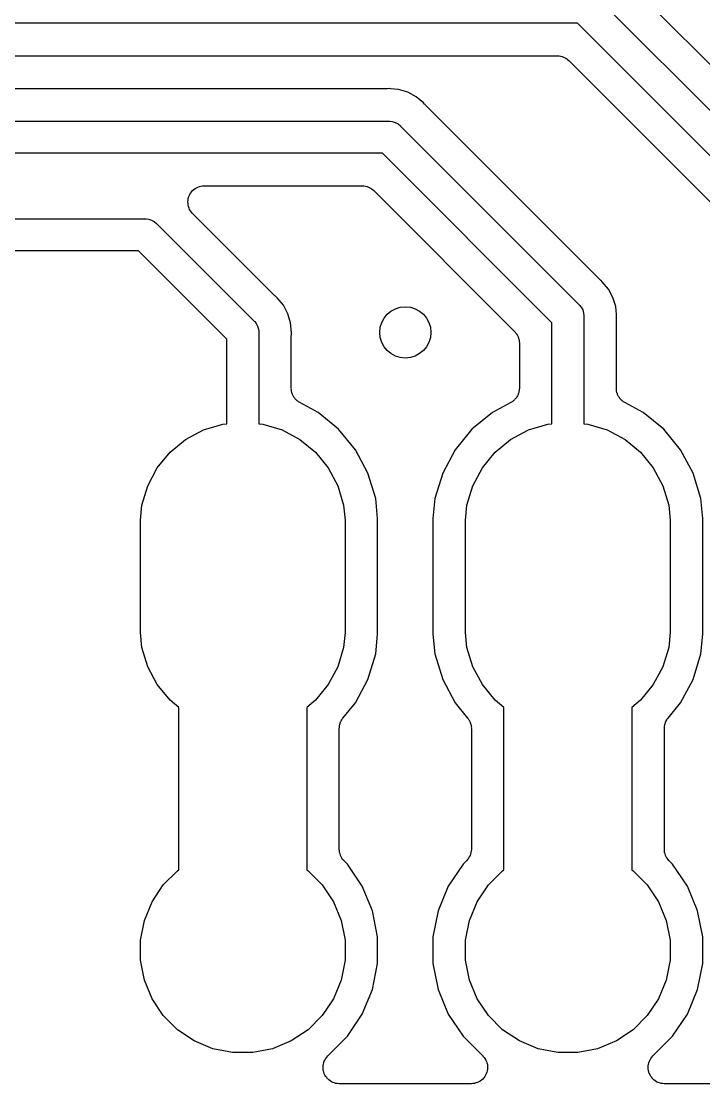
# Model space of a CAD drawing. Extents: x 74.5 to 163.3, y -89.7 to -63.9.
# Drawn here: x 106.85 to 112.19, y -89.69 to -81.39 of the extents above; entities that cross this region are included whole.
import ezdxf

# ---------------------------------------------------------------- set-up
doc = ezdxf.new("R2010")
doc.units = 0
doc.layers.add('BLACK', color=7, linetype='CONTINUOUS')

msp = doc.modelspace()

# ---------------------------------------------------------------- linework, layer by layer
at = {"layer": 'BLACK', "linetype": 'CONTINUOUS'}
for p, q in [((113.915, -83.4074), (111.538, -81.0296)), ((111.345, -81.196), (113.749, -83.6003)), ((111.2, -81.405), (95.1277, -81.405)), ((113.54, -83.7448), (111.2, -81.405)), ((95.1464, -81.659), (111.042, -81.659)), ((111.042, -81.659), (111.043, -81.659)), ((111.043, -81.659), (111.043, -81.659)), ((111.043, -81.659), (111.043, -81.659)), ((111.043, -81.659), (111.044, -81.659)), ((111.044, -81.659), (111.056, -81.6603)), ((111.056, -81.6603), (111.068, -81.6615)), ((111.068, -81.6615), (111.068, -81.6617)), ((111.068, -81.6617), (111.069, -81.6618)), ((111.069, -81.6618), (111.08, -81.6653)), ((111.08, -81.6653), (111.091, -81.6688)), ((111.091, -81.6688), (111.092, -81.6691)), ((111.092, -81.6691), (111.092, -81.6693)), ((111.092, -81.6693), (111.103, -81.6749)), ((111.103, -81.6749), (111.113, -81.6805)), ((111.113, -81.6805), (111.114, -81.6809)), ((111.114, -81.6809), (111.114, -81.6812)), ((111.114, -81.6812), (111.123, -81.6887)), ((111.123, -81.6887), (111.132, -81.6962)), ((111.132, -81.6962), (113.249, -83.8128)), ((109.703, -81.917), (94.5706, -81.917)), ((109.708, -81.9165), (109.703, -81.917)), ((109.714, -81.9166), (109.708, -81.9165)), ((109.716, -81.9164), (109.714, -81.9166)), ((109.728, -81.9152), (109.716, -81.9164)), ((109.74, -81.9164), (109.728, -81.9152)), ((109.802, -81.9225), (109.74, -81.9164)), ((109.74, -81.9164), (109.74, -81.9164)), ((109.874, -81.9442), (109.802, -81.9225)), ((109.94, -81.9793), (109.874, -81.9442)), ((109.997, -82.0267), (109.94, -81.9793)), ((110.005, -82.0364), (109.997, -82.0267)), ((110.009, -82.0401), (110.005, -82.0364)), ((110.012, -82.0443), (110.009, -82.0401)), ((110.014, -82.0456), (110.012, -82.0443)), ((111.375, -83.4074), (110.014, -82.0456)), ((94.4128, -82.171), (109.722, -82.171)), ((109.722, -82.171), (109.728, -82.1704)), ((109.728, -82.1704), (109.734, -82.171)), ((109.734, -82.171), (109.734, -82.171)), ((109.734, -82.171), (109.753, -82.1728)), ((109.753, -82.1728), (109.776, -82.18)), ((109.776, -82.18), (109.798, -82.1916)), ((109.798, -82.1916), (109.817, -82.2072)), ((109.817, -82.2072), (109.821, -82.212)), ((109.821, -82.212), (111.209, -83.6003)), ((109.676, -82.421), (94.3671, -82.421)), ((111, -83.7448), (109.676, -82.421)), ((108.166, -82.7524), (108.171, -82.7418)), ((108.171, -82.7418), (108.177, -82.731)), ((108.177, -82.7308), (108.178, -82.7306)), ((108.177, -82.731), (108.177, -82.7308)), ((108.178, -82.7306), (108.185, -82.7213)), ((108.185, -82.7213), (108.193, -82.7119)), ((108.193, -82.7116), (108.203, -82.7039)), ((108.193, -82.7117), (108.193, -82.7116)), ((108.193, -82.7119), (108.193, -82.7117)), ((108.203, -82.7039), (108.212, -82.6962)), ((108.212, -82.6962), (108.213, -82.6961)), ((108.213, -82.696), (108.223, -82.6903)), ((108.213, -82.6961), (108.213, -82.696)), ((108.223, -82.6903), (108.234, -82.6846)), ((108.234, -82.6845), (108.235, -82.6844)), ((108.234, -82.6846), (108.234, -82.6845)), ((108.235, -82.6844), (108.246, -82.681)), ((108.246, -82.681), (108.258, -82.6774)), ((108.258, -82.6773), (108.27, -82.6762)), ((108.258, -82.6774), (108.258, -82.6773)), ((108.258, -82.6774), (108.258, -82.6774)), ((108.27, -82.6762), (108.283, -82.675)), ((108.283, -82.675), (109.518, -82.675)), ((109.518, -82.675), (109.519, -82.675)), ((109.519, -82.675), (109.519, -82.675)), ((109.519, -82.675), (109.519, -82.675)), ((109.519, -82.675), (109.52, -82.675)), ((109.52, -82.675), (109.532, -82.6763)), ((109.532, -82.6763), (109.544, -82.6775)), ((109.544, -82.6775), (109.544, -82.6777)), ((109.544, -82.6777), (109.545, -82.6778)), ((109.545, -82.6778), (109.556, -82.6813)), ((109.556, -82.6813), (109.567, -82.6848)), ((109.567, -82.6848), (109.568, -82.6851)), ((109.568, -82.6851), (109.568, -82.6853)), ((109.568, -82.6853), (109.579, -82.6909)), ((109.579, -82.6909), (109.589, -82.6965)), ((109.589, -82.6965), (109.59, -82.6969)), ((109.59, -82.6969), (109.59, -82.6972)), ((109.59, -82.6972), (109.599, -82.7047)), ((109.599, -82.7047), (109.608, -82.7122)), ((109.608, -82.7122), (110.709, -83.8128)), ((108.156, -82.8007), (108.157, -82.7886)), ((108.156, -82.8009), (108.156, -82.8007)), ((108.156, -82.8011), (108.156, -82.8009)), ((108.157, -82.8132), (108.156, -82.8011)), ((108.157, -82.7886), (108.158, -82.7765)), ((108.158, -82.8254), (108.157, -82.8132)), ((108.158, -82.776), (108.162, -82.7644)), ((108.158, -82.7762), (108.158, -82.776)), ((108.158, -82.7765), (108.158, -82.7762)), ((108.158, -82.8256), (108.158, -82.8254)), ((108.158, -82.8258), (108.158, -82.8256)), ((108.161, -82.8373), (108.158, -82.8258)), ((108.162, -82.7644), (108.166, -82.7528)), ((108.166, -82.7526), (108.166, -82.7524)), ((108.166, -82.7528), (108.166, -82.7526)), ((108.165, -82.8492), (108.161, -82.8373)), ((108.165, -82.8494), (108.165, -82.8492)), ((108.165, -82.8496), (108.165, -82.8494)), ((108.17, -82.8604), (108.165, -82.8496)), ((108.176, -82.8712), (108.17, -82.8604)), ((108.176, -82.8713), (108.176, -82.8712)), ((108.176, -82.8715), (108.176, -82.8713)), ((108.184, -82.881), (108.176, -82.8715)), ((108.192, -82.8905), (108.184, -82.881)), ((108.192, -82.8908), (108.192, -82.8905)), ((108.192, -82.8909), (108.192, -82.8908)), ((108.193, -82.8918), (108.192, -82.8909)), ((108.192, -82.8909), (108.192, -82.8909)), ((108.835, -83.5344), (108.193, -82.8918)), ((93.2698, -82.933), (107.817, -82.933)), ((107.817, -82.933), (107.823, -82.9324)), ((107.823, -82.9324), (107.829, -82.933)), ((107.829, -82.933), (107.829, -82.933)), ((107.829, -82.933), (107.848, -82.9348)), ((107.848, -82.9348), (107.871, -82.942)), ((107.871, -82.942), (107.893, -82.9536)), ((107.893, -82.9536), (107.912, -82.9692)), ((107.912, -82.9692), (107.916, -82.974)), ((107.916, -82.974), (108.669, -83.7273)), ((107.771, -83.183), (93.2241, -83.183)), ((108.46, -83.8718), (107.771, -83.183)), ((111.38, -83.4108), (111.375, -83.4074)), ((111.383, -83.4147), (111.38, -83.4108)), ((111.385, -83.4158), (111.383, -83.4147)), ((111.394, -83.4237), (111.385, -83.4158)), ((111.442, -83.4814), (111.394, -83.4237)), ((111.477, -83.5473), (111.442, -83.4814)), ((108.84, -83.5378), (108.835, -83.5344)), ((108.843, -83.5417), (108.84, -83.5378)), ((108.845, -83.5428), (108.843, -83.5417)), ((108.854, -83.5507), (108.845, -83.5428)), ((108.902, -83.6084), (108.854, -83.5507)), ((111.499, -83.6187), (111.477, -83.5473)), ((108.926, -83.6543), (108.902, -83.6084)), ((108.937, -83.6743), (108.926, -83.6543)), ((108.926, -83.6543), (108.926, -83.6543)), ((111.209, -83.6003), (111.214, -83.6042)), ((111.214, -83.6042), (111.218, -83.6089)), ((111.218, -83.6089), (111.218, -83.6089)), ((111.218, -83.6089), (111.225, -83.6181)), ((111.225, -83.6181), (111.229, -83.6232)), ((111.229, -83.6232), (111.241, -83.6449)), ((111.241, -83.6449), (111.248, -83.6685)), ((111.505, -83.6804), (111.499, -83.6187)), ((108.669, -83.7273), (108.674, -83.7312)), ((108.674, -83.7312), (108.678, -83.7359)), ((108.678, -83.7359), (108.678, -83.7359)), ((108.678, -83.7359), (108.689, -83.7502)), ((108.959, -83.7457), (108.937, -83.6743)), ((111.248, -83.6685), (111.25, -83.6869)), ((111.25, -83.6869), (111.25, -83.6869)), ((111.25, -83.6869), (111.251, -83.693)), ((111.251, -83.693), (111.25, -83.6991)), ((111.25, -83.6991), (111.25, -84.5334)), ((111.504, -83.7161), (111.505, -83.7108)), ((111.504, -83.7178), (111.504, -83.7161)), ((111.504, -84.2563), (111.504, -83.7178)), ((111.505, -83.6806), (111.505, -83.6804)), ((111.506, -83.693), (111.505, -83.6806)), ((111.505, -83.7054), (111.506, -83.693)), ((111.505, -83.7108), (111.505, -83.7054)), ((108.689, -83.7502), (108.698, -83.7671)), ((108.698, -83.7671), (108.701, -83.7719)), ((108.701, -83.7719), (108.708, -83.7955)), ((108.708, -83.7955), (108.71, -83.8139)), ((108.71, -83.8139), (108.71, -83.8139)), ((108.71, -83.8139), (108.711, -83.82)), ((108.711, -83.82), (108.71, -83.8261)), ((108.966, -83.82), (108.959, -83.7457)), ((108.965, -83.8324), (108.966, -83.82)), ((110.709, -83.8128), (110.709, -83.8131)), ((110.709, -83.8131), (110.709, -83.8131)), ((110.709, -83.8131), (110.709, -83.8131)), ((110.709, -83.8131), (110.71, -83.8141)), ((110.71, -83.8141), (110.717, -83.8232)), ((110.717, -83.8232), (110.725, -83.8323)), ((111, -84.5334), (111, -83.7448)), ((108.46, -84.5334), (108.46, -83.8718)), ((108.71, -83.8261), (108.71, -84.5334)), ((108.964, -83.8431), (108.965, -83.8378)), ((108.964, -83.8449), (108.964, -83.8431)), ((108.964, -84.2563), (108.964, -83.8449)), ((108.965, -83.8378), (108.965, -83.8324)), ((110.725, -83.8323), (110.725, -83.8329)), ((110.725, -83.8329), (110.726, -83.8334)), ((110.726, -83.8334), (110.731, -83.8439)), ((110.731, -83.8439), (110.736, -83.8542)), ((110.736, -83.8542), (110.737, -83.8548)), ((110.737, -83.8548), (110.737, -83.8554)), ((110.737, -83.8554), (110.74, -83.8667)), ((110.74, -83.8667), (110.744, -83.8779)), ((110.744, -83.8779), (110.744, -83.8786)), ((110.744, -83.8786), (110.744, -83.8792)), ((110.744, -83.8792), (110.745, -83.8909)), ((110.745, -83.8909), (110.746, -83.9026)), ((110.746, -83.9026), (110.746, -84.2563)), ((108.965, -84.2619), (108.964, -84.2563)), ((108.964, -84.2676), (108.965, -84.2619)), ((108.966, -84.2743), (108.964, -84.2676)), ((108.966, -84.281), (108.966, -84.2743)), ((108.968, -84.2864), (108.966, -84.281)), ((108.969, -84.2919), (108.968, -84.2864)), ((108.972, -84.2982), (108.969, -84.2919)), ((108.974, -84.3047), (108.972, -84.2982)), ((108.976, -84.3097), (108.974, -84.3047)), ((108.978, -84.3149), (108.976, -84.3097)), ((108.982, -84.3206), (108.978, -84.3149)), ((108.985, -84.3266), (108.982, -84.3206)), ((110.727, -84.3221), (110.724, -84.3281)), ((110.731, -84.3165), (110.727, -84.3221)), ((110.733, -84.3113), (110.731, -84.3165)), ((110.736, -84.3064), (110.733, -84.3113)), ((110.738, -84.2999), (110.736, -84.3064)), ((110.74, -84.2936), (110.738, -84.2999)), ((110.742, -84.2881), (110.74, -84.2936)), ((110.743, -84.2827), (110.742, -84.2881)), ((110.744, -84.276), (110.743, -84.2827)), ((110.745, -84.2693), (110.744, -84.276)), ((110.746, -84.2581), (110.745, -84.2637)), ((110.745, -84.2637), (110.745, -84.2693)), ((110.746, -84.2563), (110.746, -84.2581)), ((111.505, -84.2619), (111.504, -84.2563)), ((111.504, -84.2676), (111.505, -84.2619)), ((111.506, -84.2743), (111.504, -84.2676)), ((111.506, -84.281), (111.506, -84.2743)), ((111.508, -84.2864), (111.506, -84.281)), ((111.509, -84.2919), (111.508, -84.2864)), ((111.512, -84.2982), (111.509, -84.2919)), ((111.514, -84.3047), (111.512, -84.2982)), ((111.516, -84.3097), (111.514, -84.3047)), ((111.518, -84.3149), (111.516, -84.3097)), ((111.522, -84.3206), (111.518, -84.3149)), ((111.525, -84.3266), (111.522, -84.3206)), ((108.989, -84.331), (108.985, -84.3266)), ((108.992, -84.3357), (108.989, -84.331)), ((108.997, -84.3406), (108.992, -84.3357)), ((109.001, -84.3458), (108.997, -84.3406)), ((109.005, -84.3494), (109.001, -84.3458)), ((109.009, -84.3535), (109.005, -84.3494)), ((109.015, -84.3573), (109.009, -84.3535)), ((109.02, -84.3616), (109.015, -84.3573)), ((109.025, -84.3643), (109.02, -84.3616)), ((109.03, -84.3675), (109.025, -84.3643)), ((109.031, -84.3683), (109.03, -84.3675)), ((109.173, -84.4444), (109.031, -84.3683)), ((110.679, -84.3683), (110.537, -84.4444)), ((110.684, -84.3652), (110.679, -84.3683)), ((110.689, -84.3626), (110.684, -84.3652)), ((110.694, -84.3584), (110.689, -84.3626)), ((110.699, -84.3546), (110.694, -84.3584)), ((110.703, -84.3506), (110.699, -84.3546)), ((110.708, -84.3471), (110.703, -84.3506)), ((110.712, -84.3419), (110.708, -84.3471)), ((110.717, -84.3371), (110.712, -84.3419)), ((110.72, -84.3324), (110.717, -84.3371)), ((110.724, -84.3281), (110.72, -84.3324)), ((111.529, -84.331), (111.525, -84.3266)), ((111.532, -84.3357), (111.529, -84.331)), ((111.537, -84.3406), (111.532, -84.3357)), ((111.541, -84.3458), (111.537, -84.3406)), ((111.545, -84.3494), (111.541, -84.3458)), ((111.549, -84.3535), (111.545, -84.3494)), ((111.555, -84.3573), (111.549, -84.3535)), ((111.56, -84.3616), (111.555, -84.3573)), ((111.565, -84.3643), (111.56, -84.3616)), ((111.57, -84.3675), (111.565, -84.3643)), ((111.571, -84.3683), (111.57, -84.3675)), ((111.713, -84.4444), (111.571, -84.3683)), ((109.334, -84.5761), (109.173, -84.4444)), ((110.537, -84.4444), (110.376, -84.5761)), ((111.874, -84.5761), (111.713, -84.4444)), ((108.277, -84.5823), (108.428, -84.5366)), ((108.428, -84.5366), (108.46, -84.5334)), ((108.71, -84.5334), (108.742, -84.5366)), ((108.742, -84.5366), (108.893, -84.5823)), ((110.817, -84.5823), (110.968, -84.5366)), ((110.968, -84.5366), (111, -84.5334)), ((111.25, -84.5334), (111.282, -84.5366)), ((111.282, -84.5366), (111.433, -84.5823)), ((108.138, -84.6566), (108.277, -84.5823)), ((108.893, -84.5823), (109.032, -84.6566)), ((109.466, -84.7366), (109.334, -84.5761)), ((110.376, -84.5761), (110.244, -84.7366)), ((110.678, -84.6566), (110.817, -84.5823)), ((111.433, -84.5823), (111.572, -84.6566)), ((112.006, -84.7366), (111.874, -84.5761)), ((108.017, -84.7566), (108.138, -84.6566)), ((109.032, -84.6566), (109.153, -84.7566)), ((109.563, -84.9197), (109.466, -84.7366)), ((110.244, -84.7366), (110.147, -84.9197)), ((110.557, -84.7566), (110.678, -84.6566)), ((111.572, -84.6566), (111.693, -84.7566)), ((112.103, -84.9197), (112.006, -84.7366)), ((107.917, -84.8784), (108.017, -84.7566)), ((109.153, -84.7566), (109.253, -84.8784)), ((110.457, -84.8784), (110.557, -84.7566)), ((111.693, -84.7566), (111.793, -84.8784)), ((107.842, -85.0174), (107.917, -84.8784)), ((109.253, -84.8784), (109.328, -85.0174)), ((110.382, -85.0174), (110.457, -84.8784)), ((111.793, -84.8784), (111.868, -85.0174)), ((109.624, -85.1184), (109.563, -84.9197)), ((110.147, -84.9197), (110.086, -85.1184)), ((112.164, -85.1184), (112.103, -84.9197)), ((107.797, -85.1682), (107.842, -85.0174)), ((109.328, -85.0174), (109.373, -85.1682)), ((110.337, -85.1682), (110.382, -85.0174)), ((111.868, -85.0174), (111.913, -85.1682)), ((109.639, -85.2732), (109.624, -85.1184)), ((110.086, -85.1184), (110.071, -85.2732)), ((112.179, -85.2732), (112.164, -85.1184)), ((107.785, -85.2857), (107.797, -85.1682)), ((109.373, -85.1682), (109.385, -85.2857)), ((110.325, -85.2857), (110.337, -85.1682)), ((111.913, -85.1682), (111.925, -85.2857)), ((107.785, -86.1643), (107.785, -85.2857)), ((109.385, -85.2857), (109.385, -86.1643)), ((109.639, -86.1768), (109.639, -85.2732)), ((110.071, -85.2732), (110.071, -86.1768)), ((110.325, -86.1643), (110.325, -85.2857)), ((111.925, -85.2857), (111.925, -86.1643)), ((112.179, -86.1768), (112.179, -85.2732)), ((107.797, -86.2818), (107.785, -86.1643)), ((109.385, -86.1643), (109.373, -86.2818)), ((109.624, -86.3316), (109.639, -86.1768)), ((110.071, -86.1768), (110.086, -86.3316)), ((110.337, -86.2818), (110.325, -86.1643)), ((111.925, -86.1643), (111.913, -86.2818)), ((112.164, -86.3316), (112.179, -86.1768)), ((107.842, -86.4326), (107.797, -86.2818)), ((109.373, -86.2818), (109.328, -86.4326)), ((110.382, -86.4326), (110.337, -86.2818)), ((111.913, -86.2818), (111.868, -86.4326)), ((109.563, -86.5303), (109.624, -86.3316)), ((110.086, -86.3316), (110.147, -86.5303)), ((112.103, -86.5303), (112.164, -86.3316)), ((107.917, -86.5716), (107.842, -86.4326)), ((109.328, -86.4326), (109.253, -86.5716)), ((110.457, -86.5716), (110.382, -86.4326)), ((111.868, -86.4326), (111.793, -86.5716)), ((109.466, -86.7134), (109.563, -86.5303)), ((110.147, -86.5303), (110.244, -86.7134)), ((112.006, -86.7134), (112.103, -86.5303)), ((108.017, -86.6934), (107.917, -86.5716)), ((109.253, -86.5716), (109.153, -86.6934)), ((110.557, -86.6934), (110.457, -86.5716)), ((111.793, -86.5716), (111.693, -86.6934)), ((108.085, -86.7496), (108.017, -86.6934)), ((109.153, -86.6934), (109.085, -86.7496)), ((109.368, -86.8326), (109.466, -86.7134)), ((110.244, -86.7134), (110.342, -86.8326)), ((110.625, -86.7496), (110.557, -86.6934)), ((111.693, -86.6934), (111.625, -86.7496)), ((111.908, -86.8326), (112.006, -86.7134)), ((108.085, -88.0179), (108.085, -86.7496)), ((109.085, -86.7496), (109.085, -88.0179)), ((110.625, -88.0179), (110.625, -86.7496)), ((111.625, -86.7496), (111.625, -88.0179)), ((109.34, -86.9003), (109.341, -86.8936)), ((109.341, -86.8936), (109.342, -86.8867)), ((109.342, -86.8867), (109.343, -86.8815)), ((109.343, -86.8815), (109.345, -86.876)), ((109.345, -86.876), (109.347, -86.8697)), ((109.347, -86.8697), (109.349, -86.8631)), ((109.349, -86.8631), (109.352, -86.8583)), ((109.352, -86.8583), (109.354, -86.8532)), ((109.354, -86.8532), (109.358, -86.8474)), ((109.358, -86.8474), (109.361, -86.8414)), ((109.361, -86.8414), (109.365, -86.8371)), ((109.365, -86.8371), (109.368, -86.8326)), ((110.342, -86.8326), (110.343, -86.8339)), ((110.343, -86.8339), (110.346, -86.8386)), ((110.346, -86.8386), (110.35, -86.8428)), ((110.35, -86.8428), (110.353, -86.8489)), ((110.353, -86.8489), (110.357, -86.8547)), ((110.357, -86.8547), (110.359, -86.8599)), ((110.359, -86.8599), (110.361, -86.8647)), ((110.361, -86.8647), (110.363, -86.8713)), ((110.363, -86.8713), (110.366, -86.8777)), ((110.366, -86.8777), (110.367, -86.8832)), ((110.367, -86.8832), (110.369, -86.8885)), ((110.369, -86.8885), (110.369, -86.8953)), ((110.369, -86.8953), (110.371, -86.9021)), ((111.88, -86.9003), (111.881, -86.8936)), ((111.881, -86.8936), (111.882, -86.8867)), ((111.882, -86.8867), (111.883, -86.8815)), ((111.883, -86.8815), (111.885, -86.876)), ((111.885, -86.876), (111.887, -86.8697)), ((111.887, -86.8697), (111.889, -86.8631)), ((111.889, -86.8631), (111.892, -86.8583)), ((111.892, -86.8583), (111.894, -86.8532)), ((111.894, -86.8532), (111.898, -86.8474)), ((111.898, -86.8474), (111.901, -86.8414)), ((111.901, -86.8414), (111.905, -86.8371)), ((111.905, -86.8371), (111.908, -86.8326)), ((109.339, -86.9113), (109.34, -86.9059)), ((109.339, -86.9131), (109.339, -86.9113)), ((109.339, -87.8568), (109.339, -86.9131)), ((109.34, -86.9059), (109.34, -86.9003)), ((110.371, -86.9021), (110.37, -86.9076)), ((110.37, -86.9076), (110.371, -86.9131)), ((110.371, -86.9131), (110.371, -87.8568)), ((111.879, -86.9113), (111.88, -86.9059)), ((111.879, -86.9131), (111.879, -86.9113)), ((111.879, -87.8568), (111.879, -86.9131)), ((111.88, -86.9059), (111.88, -86.9003)), ((109.34, -87.8685), (109.339, -87.8568)), ((109.341, -87.8802), (109.34, -87.8685)), ((109.341, -87.8808), (109.341, -87.8802)), ((109.341, -87.8815), (109.341, -87.8808)), ((109.345, -87.8927), (109.341, -87.8815)), ((109.348, -87.904), (109.345, -87.8927)), ((110.368, -87.8832), (110.365, -87.8944)), ((110.37, -87.8703), (110.368, -87.8819)), ((110.368, -87.8819), (110.368, -87.8826)), ((110.368, -87.8826), (110.368, -87.8832)), ((110.371, -87.8586), (110.37, -87.8703)), ((110.371, -87.8568), (110.371, -87.8572)), ((110.371, -87.8572), (110.371, -87.8573)), ((110.371, -87.8573), (110.371, -87.8573)), ((110.371, -87.8573), (110.371, -87.8586)), ((111.88, -87.8685), (111.879, -87.8568)), ((111.881, -87.8802), (111.88, -87.8685)), ((111.881, -87.8808), (111.881, -87.8802)), ((111.881, -87.8815), (111.881, -87.8808)), ((111.885, -87.8927), (111.881, -87.8815)), ((111.888, -87.904), (111.885, -87.8927)), ((109.348, -87.9046), (109.348, -87.904)), ((109.349, -87.9052), (109.348, -87.9046)), ((109.354, -87.9156), (109.349, -87.9052)), ((109.359, -87.926), (109.354, -87.9156)), ((109.36, -87.9265), (109.359, -87.926)), ((109.36, -87.9271), (109.36, -87.9265)), ((109.368, -87.9362), (109.36, -87.9271)), ((109.375, -87.9454), (109.368, -87.9362)), ((109.376, -87.9463), (109.375, -87.9454)), ((109.376, -87.9466), (109.376, -87.9463)), ((109.376, -87.9463), (109.376, -87.9463)), ((109.376, -87.9463), (109.376, -87.9463)), ((109.404, -87.9741), (109.376, -87.9466)), ((109.519, -88.1467), (109.404, -87.9741)), ((110.306, -87.9741), (110.191, -88.1467)), ((110.334, -87.9466), (110.306, -87.9741)), ((110.341, -87.9376), (110.334, -87.9466)), ((110.349, -87.9286), (110.341, -87.9376)), ((110.35, -87.9275), (110.349, -87.928)), ((110.349, -87.928), (110.349, -87.9286)), ((110.355, -87.9171), (110.35, -87.9275)), ((110.361, -87.9068), (110.355, -87.9171)), ((110.365, -87.8944), (110.361, -87.9056)), ((110.361, -87.9056), (110.361, -87.9062)), ((110.361, -87.9062), (110.361, -87.9068)), ((111.888, -87.9046), (111.888, -87.904)), ((111.889, -87.9052), (111.888, -87.9046)), ((111.894, -87.9156), (111.889, -87.9052)), ((111.899, -87.926), (111.894, -87.9156)), ((111.9, -87.9265), (111.899, -87.926)), ((111.9, -87.9271), (111.9, -87.9265)), ((111.908, -87.9362), (111.9, -87.9271)), ((111.915, -87.9454), (111.908, -87.9362)), ((111.916, -87.9463), (111.915, -87.9454)), ((111.916, -87.9466), (111.916, -87.9463)), ((111.916, -87.9463), (111.916, -87.9463)), ((111.916, -87.9463), (111.916, -87.9463)), ((111.944, -87.9741), (111.916, -87.9466)), ((112.059, -88.1467), (111.944, -87.9741)), ((107.964, -88.136), (108.075, -88.0246)), ((108.075, -88.0246), (108.085, -88.0179)), ((109.085, -88.0179), (109.095, -88.0246)), ((109.095, -88.0246), (109.206, -88.136)), ((110.504, -88.136), (110.615, -88.0246)), ((110.615, -88.0246), (110.625, -88.0179)), ((111.625, -88.0179), (111.635, -88.0246)), ((111.635, -88.0246), (111.746, -88.136)), ((107.876, -88.2671), (107.964, -88.136)), ((109.206, -88.136), (109.294, -88.2671)), ((110.416, -88.2671), (110.504, -88.136)), ((111.746, -88.136), (111.834, -88.2671)), ((109.598, -88.3386), (109.519, -88.1467)), ((110.191, -88.1467), (110.112, -88.3386)), ((112.138, -88.3386), (112.059, -88.1467)), ((107.816, -88.4126), (107.876, -88.2671)), ((109.294, -88.2671), (109.354, -88.4126)), ((110.356, -88.4126), (110.416, -88.2671)), ((111.834, -88.2671), (111.894, -88.4126)), ((109.639, -88.5422), (109.598, -88.3386)), ((110.112, -88.3386), (110.071, -88.5422)), ((112.179, -88.5422), (112.138, -88.3386)), ((107.785, -88.5672), (107.816, -88.4126)), ((109.354, -88.4126), (109.385, -88.5672)), ((110.325, -88.5672), (110.356, -88.4126)), ((111.894, -88.4126), (111.925, -88.5672)), ((109.639, -88.7498), (109.639, -88.5422)), ((110.071, -88.5422), (110.071, -88.7498)), ((112.179, -88.7498), (112.179, -88.5422)), ((107.785, -88.7248), (107.785, -88.5672)), ((109.385, -88.5672), (109.385, -88.7248)), ((110.325, -88.7248), (110.325, -88.5672)), ((111.925, -88.5672), (111.925, -88.7248)), ((107.816, -88.8794), (107.785, -88.7248)), ((109.385, -88.7248), (109.354, -88.8794)), ((109.598, -88.9534), (109.639, -88.7498)), ((110.071, -88.7498), (110.112, -88.9534)), ((110.356, -88.8794), (110.325, -88.7248)), ((111.925, -88.7248), (111.894, -88.8794)), ((112.138, -88.9534), (112.179, -88.7498)), ((107.876, -89.0249), (107.816, -88.8794)), ((109.354, -88.8794), (109.294, -89.0249)), ((110.416, -89.0249), (110.356, -88.8794)), ((111.894, -88.8794), (111.834, -89.0249)), ((109.519, -89.1453), (109.598, -88.9534)), ((110.112, -88.9534), (110.191, -89.1453)), ((112.059, -89.1453), (112.138, -88.9534)), ((107.964, -89.156), (107.876, -89.0249)), ((109.294, -89.0249), (109.206, -89.156)), ((110.504, -89.156), (110.416, -89.0249)), ((111.834, -89.0249), (111.746, -89.156)), ((108.075, -89.2674), (107.964, -89.156)), ((109.206, -89.156), (109.095, -89.2674)), ((109.404, -89.3179), (109.519, -89.1453)), ((110.191, -89.1453), (110.306, -89.3179)), ((110.615, -89.2674), (110.504, -89.156)), ((111.746, -89.156), (111.635, -89.2674)), ((111.944, -89.3179), (112.059, -89.1453)), ((108.206, -89.355), (108.075, -89.2674)), ((109.095, -89.2674), (108.964, -89.355)), ((110.746, -89.355), (110.615, -89.2674)), ((111.635, -89.2674), (111.504, -89.355)), ((108.352, -89.4153), (108.206, -89.355)), ((108.964, -89.355), (108.818, -89.4153)), ((109.249, -89.4722), (109.404, -89.3179)), ((110.306, -89.3179), (110.461, -89.4722)), ((110.892, -89.4153), (110.746, -89.355)), ((111.504, -89.355), (111.358, -89.4153)), ((111.789, -89.4722), (111.944, -89.3179)), ((108.506, -89.446), (108.352, -89.4153)), ((108.664, -89.446), (108.506, -89.446)), ((108.818, -89.4153), (108.664, -89.446)), ((111.046, -89.446), (110.892, -89.4153)), ((111.204, -89.446), (111.046, -89.446)), ((111.358, -89.4153), (111.204, -89.446)), ((109.212, -89.5611), (109.213, -89.549)), ((109.213, -89.549), (109.215, -89.5369)), ((109.215, -89.5365), (109.218, -89.5247)), ((109.215, -89.5367), (109.215, -89.5365)), ((109.215, -89.5369), (109.215, -89.5367)), ((109.218, -89.5247), (109.222, -89.5132)), ((109.222, -89.5128), (109.228, -89.5019)), ((109.222, -89.513), (109.222, -89.5128)), ((109.222, -89.5132), (109.222, -89.513)), ((109.228, -89.5019), (109.234, -89.4914)), ((109.234, -89.491), (109.242, -89.4816)), ((109.234, -89.4912), (109.234, -89.491)), ((109.234, -89.4914), (109.234, -89.4912)), ((109.242, -89.4816), (109.249, -89.4722)), ((110.461, -89.4722), (110.462, -89.4731)), ((110.462, -89.4731), (110.462, -89.4731)), ((110.462, -89.4731), (110.462, -89.4732)), ((110.462, -89.4732), (110.462, -89.4735)), ((110.462, -89.4735), (110.47, -89.4831)), ((110.47, -89.4831), (110.477, -89.4925)), ((110.477, -89.4925), (110.477, -89.4927)), ((110.477, -89.4927), (110.477, -89.4928)), ((110.477, -89.4928), (110.483, -89.5037)), ((110.483, -89.5037), (110.489, -89.5144)), ((110.489, -89.5144), (110.489, -89.5146)), ((110.489, -89.5146), (110.489, -89.5148)), ((110.489, -89.5148), (110.492, -89.5267)), ((110.492, -89.5267), (110.496, -89.5382)), ((110.496, -89.5382), (110.496, -89.5384)), ((110.496, -89.5384), (110.496, -89.5386)), ((110.496, -89.5386), (110.497, -89.5508)), ((110.497, -89.5508), (110.498, -89.5629)), ((111.752, -89.5611), (111.753, -89.549)), ((111.753, -89.549), (111.755, -89.5369)), ((111.755, -89.5365), (111.758, -89.5247)), ((111.755, -89.5367), (111.755, -89.5365)), ((111.755, -89.5369), (111.755, -89.5367)), ((111.758, -89.5247), (111.762, -89.5132)), ((111.762, -89.5128), (111.768, -89.5019)), ((111.762, -89.513), (111.762, -89.5128)), ((111.762, -89.5132), (111.762, -89.513)), ((111.768, -89.5019), (111.774, -89.4914)), ((111.774, -89.491), (111.782, -89.4816)), ((111.774, -89.4912), (111.774, -89.491)), ((111.774, -89.4914), (111.774, -89.4912)), ((111.782, -89.4816), (111.789, -89.4722)), ((109.212, -89.5613), (109.212, -89.5611)), ((109.212, -89.5616), (109.212, -89.5613)), ((109.213, -89.5736), (109.212, -89.5616)), ((109.214, -89.5858), (109.213, -89.5736)), ((109.214, -89.586), (109.214, -89.5858)), ((109.215, -89.5862), (109.214, -89.586)), ((109.218, -89.5979), (109.215, -89.5862)), ((109.221, -89.6096), (109.218, -89.5979)), ((109.222, -89.6098), (109.221, -89.6096)), ((109.222, -89.61), (109.222, -89.6098)), ((109.227, -89.6208), (109.222, -89.61)), ((109.233, -89.6315), (109.227, -89.6208)), ((109.233, -89.6317), (109.233, -89.6315)), ((109.233, -89.6319), (109.233, -89.6317)), ((109.241, -89.6414), (109.233, -89.6319)), ((110.476, -89.6334), (110.468, -89.6428)), ((110.482, -89.6223), (110.476, -89.633)), ((110.476, -89.633), (110.476, -89.6332)), ((110.476, -89.6332), (110.476, -89.6334)), ((110.488, -89.6116), (110.482, -89.6223)), ((110.491, -89.5997), (110.488, -89.6112)), ((110.488, -89.6112), (110.488, -89.6114)), ((110.488, -89.6114), (110.488, -89.6116)), ((110.495, -89.588), (110.491, -89.5997)), ((110.496, -89.5755), (110.495, -89.5875)), ((110.495, -89.5875), (110.495, -89.5877)), ((110.495, -89.5877), (110.495, -89.588)), ((110.498, -89.5633), (110.496, -89.5755)), ((110.498, -89.5629), (110.498, -89.5631)), ((110.498, -89.5631), (110.498, -89.5633)), ((111.752, -89.5613), (111.752, -89.5611)), ((111.752, -89.5616), (111.752, -89.5613)), ((111.753, -89.5736), (111.752, -89.5616)), ((111.754, -89.5858), (111.753, -89.5736)), ((111.754, -89.586), (111.754, -89.5858)), ((111.755, -89.5862), (111.754, -89.586)), ((111.758, -89.5979), (111.755, -89.5862)), ((111.761, -89.6096), (111.758, -89.5979)), ((111.762, -89.6098), (111.761, -89.6096)), ((111.762, -89.61), (111.762, -89.6098)), ((111.767, -89.6208), (111.762, -89.61)), ((111.773, -89.6315), (111.767, -89.6208)), ((111.773, -89.6317), (111.773, -89.6315)), ((111.773, -89.6319), (111.773, -89.6317)), ((111.781, -89.6414), (111.773, -89.6319)), ((109.248, -89.6509), (109.241, -89.6414)), ((109.249, -89.651), (109.248, -89.6509)), ((109.249, -89.6512), (109.249, -89.651)), ((109.258, -89.659), (109.249, -89.6512)), ((109.267, -89.6668), (109.258, -89.659)), ((109.268, -89.6669), (109.267, -89.6668)), ((109.268, -89.667), (109.268, -89.6669)), ((109.279, -89.6729), (109.268, -89.667)), ((109.289, -89.6787), (109.279, -89.6729)), ((109.289, -89.6788), (109.289, -89.6787)), ((109.29, -89.6789), (109.289, -89.6788)), ((109.301, -89.6825), (109.29, -89.6789)), ((109.313, -89.6862), (109.301, -89.6825)), ((109.313, -89.6863), (109.313, -89.6862)), ((109.325, -89.6876), (109.313, -89.6863)), ((109.313, -89.6863), (109.313, -89.6863)), ((109.337, -89.689), (109.325, -89.6876)), ((109.338, -89.689), (109.337, -89.689)), ((109.339, -89.689), (109.338, -89.689)), ((109.338, -89.689), (109.338, -89.689)), ((109.338, -89.689), (109.338, -89.689)), ((110.371, -89.689), (109.339, -89.689)), ((110.383, -89.6878), (110.371, -89.689)), ((110.395, -89.6867), (110.383, -89.6878)), ((110.407, -89.6831), (110.395, -89.6866)), ((110.395, -89.6866), (110.395, -89.6866)), ((110.395, -89.6866), (110.395, -89.6867)), ((110.419, -89.6796), (110.407, -89.6831)), ((110.43, -89.6738), (110.419, -89.6794)), ((110.419, -89.6794), (110.419, -89.6795)), ((110.419, -89.6795), (110.419, -89.6796)), ((110.441, -89.668), (110.43, -89.6738)), ((110.45, -89.6601), (110.441, -89.6678)), ((110.441, -89.6678), (110.441, -89.6679)), ((110.441, -89.6679), (110.441, -89.668)), ((110.46, -89.6524), (110.45, -89.6601)), ((110.468, -89.6428), (110.46, -89.6521)), ((110.46, -89.6521), (110.46, -89.6523)), ((110.46, -89.6523), (110.46, -89.6524)), ((111.788, -89.6509), (111.781, -89.6414)), ((111.789, -89.651), (111.788, -89.6509)), ((111.789, -89.6512), (111.789, -89.651)), ((111.798, -89.659), (111.789, -89.6512)), ((111.807, -89.6668), (111.798, -89.659)), ((111.808, -89.6669), (111.807, -89.6668)), ((111.808, -89.667), (111.808, -89.6669)), ((111.819, -89.6729), (111.808, -89.667)), ((111.829, -89.6787), (111.819, -89.6729)), ((111.829, -89.6788), (111.829, -89.6787)), ((111.83, -89.6789), (111.829, -89.6788)), ((111.841, -89.6825), (111.83, -89.6789)), ((111.853, -89.6862), (111.841, -89.6825)), ((111.853, -89.6863), (111.853, -89.6862)), ((111.865, -89.6876), (111.853, -89.6863)), ((111.853, -89.6863), (111.853, -89.6863)), ((111.877, -89.689), (111.865, -89.6876)), ((111.878, -89.689), (111.877, -89.689)), ((111.879, -89.689), (111.878, -89.689)), ((111.878, -89.689), (111.878, -89.689)), ((111.878, -89.689), (111.878, -89.689)), ((112.911, -89.689), (111.879, -89.689))]:
    msp.add_line(p, q, dxfattribs=at)
at = {"layer": 'BLACK'}
msp.add_circle((109.855, -83.82), 0.2, dxfattribs=at)

doc.saveas('drawing.dxf')
